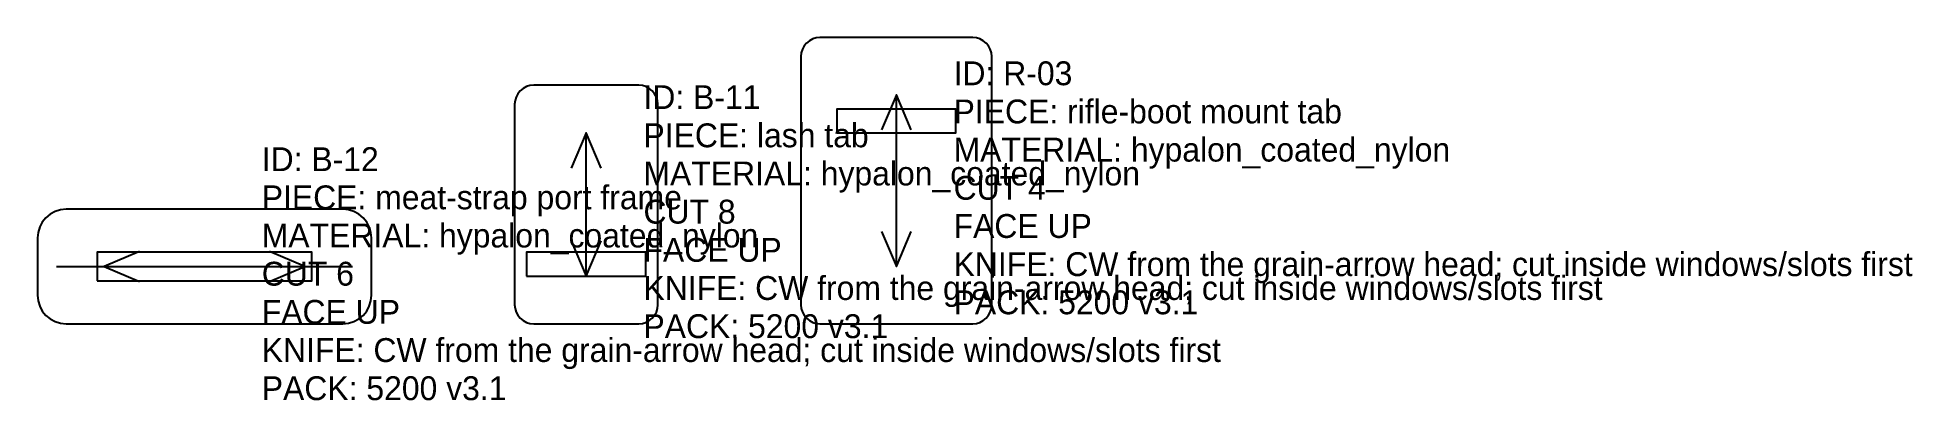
# Model space of a CAD drawing. Header units: millimetres. Extents: x 0 to 393, y -16 to 60.
import ezdxf

# ---------------------------------------------------------------- set-up
doc = ezdxf.new("R2010")
doc.units = ezdxf.units.MM
doc.linetypes.add('DASHED', pattern=[1.524, 1.27, -0.254])
for name, color, linetype in [('CUT', 7, 'Continuous'), ('GRAIN', 5, 'Continuous'), ('INTERNAL', 6, 'Continuous'), ('SEW', 3, 'Continuous'), ('TEXT', 2, 'Continuous')]:
    doc.layers.add(name, color=color, linetype=linetype)

# ---------------------------------------------------------------- blocks, each defined once
blk = doc.blocks.new('B-12_0')
at = {"layer": 'CUT'}
blk.add_lwpolyline([(1.76, 1.76), (2.67, 1.01), (3.7, 0.46), (4.83, 0.12), (6, 0), (64, 0), (65.17, 0.12), (66.3, 0.46), (67.33, 1.01), (68.24, 1.76), (68.99, 2.67), (69.54, 3.7), (69.88, 4.83), (70, 6), (70, 18), (69.88, 19.17), (69.54, 20.3), (68.99, 21.33), (68.24, 22.24), (67.33, 22.99), (66.3, 23.54), (65.17, 23.88), (64, 24), (6, 24), (4.83, 23.88), (3.7, 23.54), (2.67, 22.99), (1.76, 22.24), (1.01, 21.33), (0.46, 20.3), (0.12, 19.17), (0, 18), (0, 6), (0.12, 4.83), (0.46, 3.7), (1.01, 2.67)], close=True, dxfattribs=at)
at = {"layer": 'CUT', "linetype": 'CONTINUOUS'}
blk.add_lwpolyline([(12.5, 9), (57.5, 9), (57.5, 15), (12.5, 15)], close=True, dxfattribs=at)
at = {"layer": 'GRAIN'}
for points in [[(21.37, 15.12), (14, 12), (21.37, 8.88)], [(14, 12), (56, 12)], [(48.63, 8.88), (56, 12), (48.63, 15.12)]]:
    blk.add_lwpolyline(points, dxfattribs=at)
at = {"layer": 'INTERNAL', "linetype": 'CONTINUOUS'}
blk.add_lwpolyline([(4, 12), (66, 12)], dxfattribs=at)
at = {"layer": 'SEW', "linetype": 'DASHED'}
blk.add_lwpolyline([(1.76, 1.76), (2.67, 1.01), (3.7, 0.46), (4.83, 0.12), (6, 0), (64, 0), (65.17, 0.12), (66.3, 0.46), (67.33, 1.01), (68.24, 1.76), (68.99, 2.67), (69.54, 3.7), (69.88, 4.83), (70, 6), (70, 18), (69.88, 19.17), (69.54, 20.3), (68.99, 21.33), (68.24, 22.24), (67.33, 22.99), (66.3, 23.54), (65.17, 23.88), (64, 24), (6, 24), (4.83, 23.88), (3.7, 23.54), (2.67, 22.99), (1.76, 22.24), (1.01, 21.33), (0.46, 20.3), (0.12, 19.17), (0, 18), (0, 6), (0.12, 4.83), (0.46, 3.7), (1.01, 2.67)], close=True, dxfattribs=at)
at = {"layer": 'TEXT'}
for s, p in [('ID: B-12', (47, 32)), ('PIECE: meat-strap port frame', (47, 24)), ('MATERIAL: hypalon_coated_nylon', (47, 16)), ('CUT 6', (47, 8)), ('FACE UP', (47, 0)), ('KNIFE: CW from the grain-arrow head; cut inside windows/slots first', (47, -8)), ('PACK: 5200 v3.1', (47, -16))]:
    blk.add_text(s, height=5, dxfattribs=at).set_placement(p)
blk = doc.blocks.new('B-11_1')
at = {"layer": 'CUT'}
blk.add_lwpolyline([(1.17, 1.17), (1.78, 0.67), (2.47, 0.3), (3.22, 0.08), (4, 0), (26, 0), (26.78, 0.08), (27.53, 0.3), (28.22, 0.67), (28.83, 1.17), (29.33, 1.78), (29.7, 2.47), (29.92, 3.22), (30, 4), (30, 46), (29.92, 46.78), (29.7, 47.53), (29.33, 48.22), (28.83, 48.83), (28.22, 49.33), (27.53, 49.7), (26.78, 49.92), (26, 50), (4, 50), (3.22, 49.92), (2.47, 49.7), (1.78, 49.33), (1.17, 48.83), (0.67, 48.22), (0.3, 47.53), (0.08, 46.78), (0, 46), (0, 4), (0.08, 3.22), (0.3, 2.47), (0.67, 1.78)], close=True, dxfattribs=at)
at = {"layer": 'CUT', "linetype": 'CONTINUOUS'}
blk.add_lwpolyline([(2.5, 10), (27.5, 10), (27.5, 15), (2.5, 15)], close=True, dxfattribs=at)
at = {"layer": 'GRAIN'}
for points in [[(18.12, 32.63), (15, 40), (11.88, 32.63)], [(15, 10), (15, 40)], [(11.88, 17.37), (15, 10), (18.12, 17.37)]]:
    blk.add_lwpolyline(points, dxfattribs=at)
at = {"layer": 'SEW', "linetype": 'DASHED'}
blk.add_lwpolyline([(1.17, 1.17), (1.78, 0.67), (2.47, 0.3), (3.22, 0.08), (4, 0), (26, 0), (26.78, 0.08), (27.53, 0.3), (28.22, 0.67), (28.83, 1.17), (29.33, 1.78), (29.7, 2.47), (29.92, 3.22), (30, 4), (30, 46), (29.92, 46.78), (29.7, 47.53), (29.33, 48.22), (28.83, 48.83), (28.22, 49.33), (27.53, 49.7), (26.78, 49.92), (26, 50), (4, 50), (3.22, 49.92), (2.47, 49.7), (1.78, 49.33), (1.17, 48.83), (0.67, 48.22), (0.3, 47.53), (0.08, 46.78), (0, 46), (0, 4), (0.08, 3.22), (0.3, 2.47), (0.67, 1.78)], close=True, dxfattribs=at)
at = {"layer": 'TEXT'}
for s, p in [('ID: B-11', (27, 45)), ('PIECE: lash tab', (27, 37)), ('MATERIAL: hypalon_coated_nylon', (27, 29)), ('CUT 8', (27, 21)), ('FACE UP', (27, 13)), ('KNIFE: CW from the grain-arrow head; cut inside windows/slots first', (27, 5)), ('PACK: 5200 v3.1', (27, -3))]:
    blk.add_text(s, height=5, dxfattribs=at).set_placement(p)
blk = doc.blocks.new('R-03_2')
at = {"layer": 'CUT'}
blk.add_lwpolyline([(1.17, 1.17), (1.78, 0.67), (2.47, 0.3), (3.22, 0.08), (4, 0), (36, 0), (36.78, 0.08), (37.53, 0.3), (38.22, 0.67), (38.83, 1.17), (39.33, 1.78), (39.7, 2.47), (39.92, 3.22), (40, 4), (40, 56), (39.92, 56.78), (39.7, 57.53), (39.33, 58.22), (38.83, 58.83), (38.22, 59.33), (37.53, 59.7), (36.78, 59.92), (36, 60), (4, 60), (3.22, 59.92), (2.47, 59.7), (1.78, 59.33), (1.17, 58.83), (0.67, 58.22), (0.3, 57.53), (0.08, 56.78), (0, 56), (0, 4), (0.08, 3.22), (0.3, 2.47), (0.67, 1.78)], close=True, dxfattribs=at)
at = {"layer": 'CUT', "linetype": 'CONTINUOUS'}
blk.add_lwpolyline([(7.5, 40), (32.5, 40), (32.5, 45), (7.5, 45)], close=True, dxfattribs=at)
at = {"layer": 'GRAIN'}
for points in [[(23.12, 40.63), (20, 48), (16.88, 40.63)], [(20, 12), (20, 48)], [(16.88, 19.37), (20, 12), (23.12, 19.37)]]:
    blk.add_lwpolyline(points, dxfattribs=at)
at = {"layer": 'SEW', "linetype": 'DASHED'}
blk.add_lwpolyline([(1.17, 1.17), (1.78, 0.67), (2.47, 0.3), (3.22, 0.08), (4, 0), (36, 0), (36.78, 0.08), (37.53, 0.3), (38.22, 0.67), (38.83, 1.17), (39.33, 1.78), (39.7, 2.47), (39.92, 3.22), (40, 4), (40, 56), (39.92, 56.78), (39.7, 57.53), (39.33, 58.22), (38.83, 58.83), (38.22, 59.33), (37.53, 59.7), (36.78, 59.92), (36, 60), (4, 60), (3.22, 59.92), (2.47, 59.7), (1.78, 59.33), (1.17, 58.83), (0.67, 58.22), (0.3, 57.53), (0.08, 56.78), (0, 56), (0, 4), (0.08, 3.22), (0.3, 2.47), (0.67, 1.78)], close=True, dxfattribs=at)
at = {"layer": 'TEXT'}
for s, p in [('ID: R-03', (32, 50)), ('PIECE: rifle-boot mount tab', (32, 42)), ('MATERIAL: hypalon_coated_nylon', (32, 34)), ('CUT 4', (32, 26)), ('FACE UP', (32, 18)), ('KNIFE: CW from the grain-arrow head; cut inside windows/slots first', (32, 10)), ('PACK: 5200 v3.1', (32, 2))]:
    blk.add_text(s, height=5, dxfattribs=at).set_placement(p)

msp = doc.modelspace()

# ---------------------------------------------------------------- block references
at = {"layer": 'CUT'}
for name, p in [('R-03_2', (160, 0)), ('B-11_1', (100, 0)), ('B-12_0', (0, 0))]:
    msp.add_blockref(name, p, dxfattribs=at)

doc.saveas('drawing.dxf')
